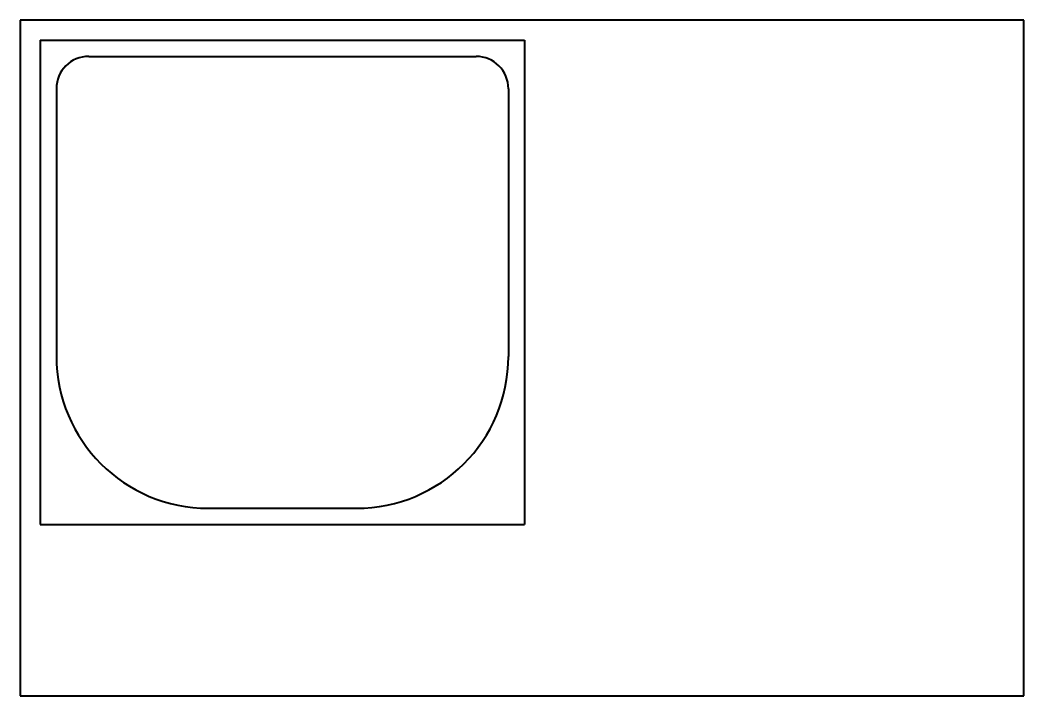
# Model space of a CAD drawing. Header units: inches. Extents: x -6.5 to 18.4, y -10.2 to 6.5.
import ezdxf

# ---------------------------------------------------------------- set-up
doc = ezdxf.new("R2010")
doc.units = ezdxf.units.IN
doc.header["$MEASUREMENT"] = 0
doc.layers.add('Visible', color=7, linetype='Continuous', lineweight=40)

msp = doc.modelspace()

# ---------------------------------------------------------------- linework, layer by layer
at = {"layer": 'Visible'}
for p, q in [((18.375, 6.5), (-6.5, 6.5)), ((-6.5, 6.5), (-6.5, -10.25)), ((18.375, -10.25), (18.375, 6.5)), ((-6, 6), (-6, -6)), ((-6, 6), (6, 6)), ((6, 6), (6, -6)), ((-4.8, 5.6), (4.8, 5.6)), ((-5.6, 4.8), (-5.6, -1.835)), ((5.6, 4.8), (5.6, -1.835)), ((-1.835, -5.6), (1.835, -5.6)), ((-6, -6), (6, -6)), ((-6.5, -10.25), (18.375, -10.25))]:
    msp.add_line(p, q, dxfattribs=at)
for centre, radius, start, end in [((-4.8, 4.8), 0.8, 90, 180), ((4.8, 4.8), 0.8, 0, 90), ((-1.835, -1.835), 3.765, 180, 270), ((1.835, -1.835), 3.765, 270, 0)]:
    msp.add_arc(centre, radius, start, end, dxfattribs=at)

doc.saveas('drawing.dxf')
